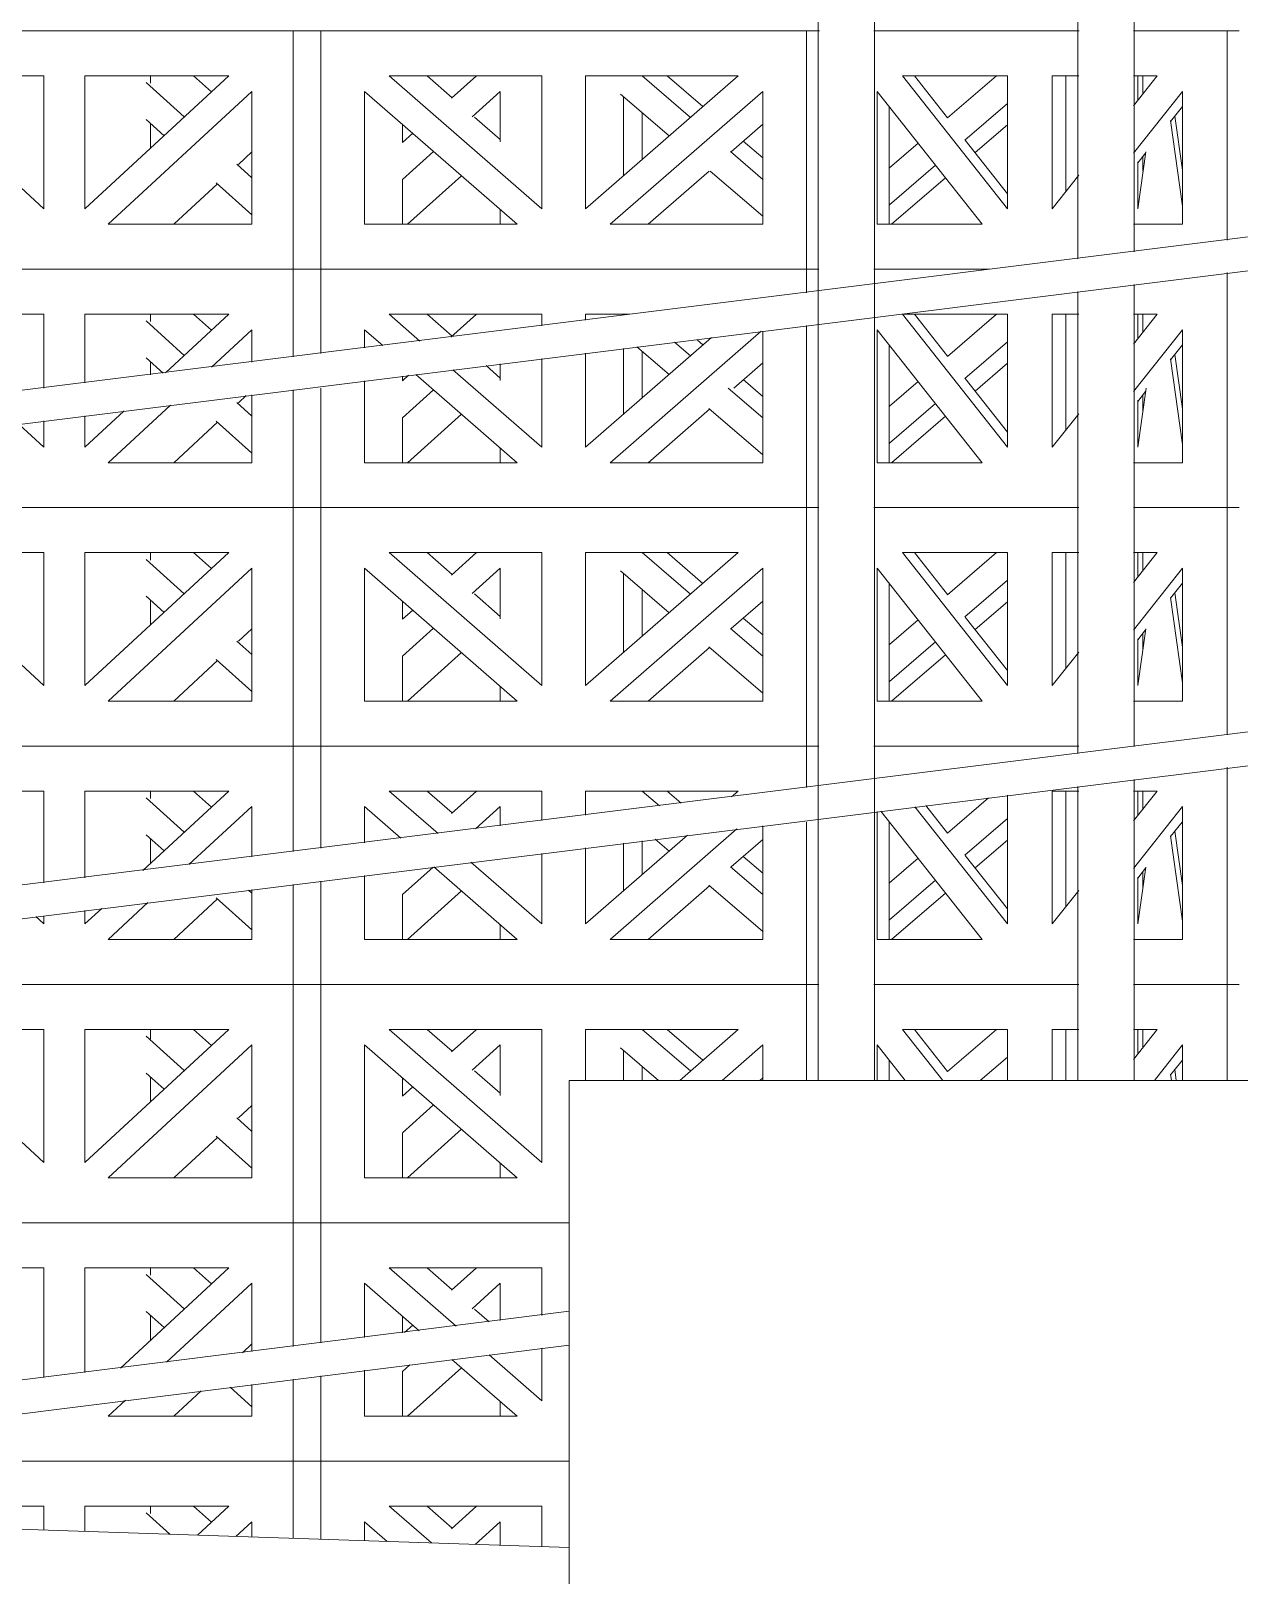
# Model space of a CAD drawing. Header units: millimetres. Extents: x -35517 to 139323, y -3702 to 5999.
# Drawn here: x 106072 to 106609, y 55 to 742 of the extents above; entities that cross this region are included whole.
import ezdxf

# ---------------------------------------------------------------- set-up
doc = ezdxf.new("R2010")
doc.units = ezdxf.units.MM
for name, color, linetype, lineweight in [('A-FLOR-HRAL', 11, 'Continuous', 5), ('A-GLAZ-CURT', 52, 'Continuous', 5), ('A-WALL', 113, 'Continuous', 9), ('C-TOPO', 7, 'Continuous', 5)]:
    doc.layers.add(name, color=color, linetype=linetype, lineweight=lineweight)

# ---------------------------------------------------------------- blocks, each defined once
blk = doc.blocks.new('The BREEZEBLOCK Family1 - The BREEZEBLOCK Family1-V385-GENERAL EAST ELEVATION')
at = {"layer": 'A-GLAZ-CURT'}
for p, q in [((-2591.41, 106), (-2591.41, 78.44)), ((-2387.91, 106), (-2591.41, 106)), ((-2387.91, 71.72), (-2387.91, 106)), ((-2375.57, 106), (-2387.91, 106)), ((-2562.77, 86), (-2498.83, 86)), ((-2553.23, 77.18), (-2562.77, 86)), ((-2533.59, 86), (-2529.44, 82.16)), ((-2498.83, 86), (-2498.83, 75.38)), ((-2480.49, 74.78), (-2480.49, 86)), ((-2480.49, 86), (-2416.56, 86)), ((-2451.32, 86), (-2451.32, 82.71)), ((-2416.56, 86), (-2430.48, 73.12)), ((-2573.08, 77.84), (-2573.08, 79.12)), ((-2573.08, 79.12), (-2571.64, 77.79)), ((-2413.35, 72.56), (-2406.24, 79.12)), ((-2406.24, 79.12), (-2406.24, 72.32))]:
    blk.add_line(p, q, dxfattribs=at)
blk = doc.blocks.new('The BREEZEBLOCK Family1 - The BREEZEBLOCK Family1-V386-GENERAL EAST ELEVATION')
at = {"layer": 'A-GLAZ-CURT'}
for p, q in [((-2375.57, 106), (-2375.57, 71.31)), ((-2265.07, 106), (-2375.57, 106)), ((-2345.16, 86), (-2277.29, 86)), ((-2326.43, 69.68), (-2345.16, 86)), ((-2328.33, 86), (-2317.18, 76.28)), ((-2277.29, 86), (-2277.29, 68.06)), ((-2356.11, 70.67), (-2356.11, 79.12)), ((-2356.11, 79.12), (-2346.02, 70.33))]:
    blk.add_line(p, q, dxfattribs=at)
blk = doc.blocks.new('The BREEZEBLOCK Family1 - The BREEZEBLOCK Family1-V393-GENERAL EAST ELEVATION')
at = {"layer": 'A-GLAZ-CURT'}
for p, q in [((-2591.41, 212), (-2591.41, 131.61)), ((-2387.91, 212), (-2591.41, 212)), ((-2387.91, 157.04), (-2387.91, 212)), ((-2375.57, 212), (-2387.91, 212)), ((-2562.77, 192), (-2498.83, 192)), ((-2509.73, 142.95), (-2562.77, 192)), ((-2533.59, 192), (-2529.44, 188.16)), ((-2498.83, 192), (-2498.83, 143.18)), ((-2480.49, 145.47), (-2480.49, 192)), ((-2480.49, 192), (-2416.56, 192)), ((-2416.56, 192), (-2464.74, 147.44)), ((-2451.32, 192), (-2451.32, 188.71)), ((-2573.08, 133.9), (-2573.08, 185.12)), ((-2573.08, 185.12), (-2524.28, 140)), ((-2519.82, 179.27), (-2515.82, 175.57)), ((-2444.22, 150.01), (-2406.24, 185.12)), ((-2406.24, 185.12), (-2406.24, 154.75)), ((-2451.32, 170.8), (-2451.32, 159.85)), ((-2406.24, 158.15), (-2410.49, 154.22)), ((-2543.91, 157.16), (-2543.91, 137.55)), ((-2428.75, 137.34), (-2441.01, 126)), ((-2406.24, 140.15), (-2406.24, 126)), ((-2387.91, 106), (-2387.91, 142.44)), ((-2470.18, 126), (-2462.48, 133.12)), ((-2509.14, 126), (-2517.39, 126)), ((-2509.73, 126.54), (-2509.14, 126)), ((-2406.24, 126), (-2470.18, 126)), ((-2591.41, 117.01), (-2591.41, 106)), ((-2591.41, 106), (-2387.91, 106)), ((-2375.57, 106), (-2387.91, 106))]:
    blk.add_line(p, q, dxfattribs=at)
blk = doc.blocks.new('The BREEZEBLOCK Family1 - The BREEZEBLOCK Family1-V394-GENERAL EAST ELEVATION')
at = {"layer": 'A-GLAZ-CURT'}
for p, q in [((-2375.57, 212), (-2375.57, 158.59)), ((-2265.07, 212), (-2375.57, 212)), ((-2345.16, 192), (-2277.29, 192)), ((-2315.44, 166.1), (-2345.16, 192)), ((-2328.33, 192), (-2317.18, 182.28)), ((-2277.29, 192), (-2277.29, 170.87)), ((-2356.11, 161.02), (-2356.11, 185.12)), ((-2356.11, 185.12), (-2331.91, 164.04)), ((-2307.27, 173.65), (-2300.71, 167.94)), ((-2339.28, 170.46), (-2339.28, 163.12)), ((-2317.25, 151.27), (-2288.24, 126)), ((-2277.29, 132.88), (-2300.78, 153.33)), ((-2277.29, 156.27), (-2277.29, 132.88)), ((-2356.11, 126), (-2356.11, 146.42)), ((-2339.28, 145.93), (-2339.28, 126)), ((-2375.57, 143.99), (-2375.57, 106)), ((-2288.24, 126), (-2356.11, 126)), ((-2375.57, 106), (-2265.07, 106))]:
    blk.add_line(p, q, dxfattribs=at)
blk = doc.blocks.new('The BREEZEBLOCK Family1 - The BREEZEBLOCK Family1-V401-GENERAL EAST ELEVATION')
at = {"layer": 'A-GLAZ-CURT'}
for p, q in [((-2591.41, 318), (-2591.41, 212)), ((-2387.91, 318), (-2591.41, 318)), ((-2387.91, 212), (-2387.91, 318)), ((-2375.57, 318), (-2387.91, 318)), ((-2562.77, 298), (-2498.83, 298)), ((-2498.83, 238.88), (-2562.77, 298)), ((-2533.59, 298), (-2529.44, 294.16)), ((-2498.83, 298), (-2498.83, 238.88)), ((-2480.49, 238.88), (-2480.49, 298)), ((-2480.49, 298), (-2416.56, 298)), ((-2416.56, 298), (-2480.49, 238.88)), ((-2451.32, 298), (-2451.32, 293.72)), ((-2573.08, 232), (-2573.08, 291.12)), ((-2573.08, 291.12), (-2509.14, 232)), ((-2470.18, 232), (-2406.24, 291.12)), ((-2406.24, 291.12), (-2406.24, 232)), ((-2519.82, 285.27), (-2515.82, 281.57)), ((-2451.32, 276.8), (-2451.32, 265.85)), ((-2543.91, 263.16), (-2543.91, 232)), ((-2406.24, 264.15), (-2412.21, 258.63)), ((-2421.54, 250), (-2441.01, 232)), ((-2509.14, 232), (-2573.08, 232)), ((-2406.24, 232), (-2470.18, 232)), ((-2591.41, 212), (-2387.91, 212)), ((-2375.57, 212), (-2387.91, 212))]:
    blk.add_line(p, q, dxfattribs=at)
blk = doc.blocks.new('The BREEZEBLOCK Family1 - The BREEZEBLOCK Family1-V402-GENERAL EAST ELEVATION')
at = {"layer": 'A-GLAZ-CURT'}
for p, q in [((-2375.57, 318), (-2375.57, 212)), ((-2159.56, 318), (-2375.57, 318)), ((-2159.56, 275.34), (-2159.56, 318)), ((-2154.03, 318), (-2159.56, 318)), ((-2345.16, 298), (-2277.29, 298)), ((-2277.29, 238.88), (-2345.16, 298)), ((-2328.33, 298), (-2317.18, 288.28)), ((-2277.29, 298), (-2277.29, 238.88)), ((-2257.83, 275.34), (-2257.83, 298)), ((-2257.83, 298), (-2189.96, 298)), ((-2189.96, 298), (-2215.97, 275.34)), ((-2356.11, 232), (-2356.11, 291.12)), ((-2356.11, 291.12), (-2288.24, 232)), ((-2241, 288.71), (-2241, 275.34)), ((-2197.13, 275.34), (-2179.02, 291.12)), ((-2179.02, 291.12), (-2179.02, 275.34)), ((-2339.28, 276.46), (-2339.28, 268.4)), ((-2307.27, 279.65), (-2295.78, 269.64)), ((-2179.02, 276.46), (-2180.3, 275.34)), ((-2339.28, 251.93), (-2339.28, 232)), ((-2288.24, 232), (-2356.11, 232)), ((-2375.57, 212), (-2265.07, 212))]:
    blk.add_line(p, q, dxfattribs=at)
blk = doc.blocks.new('The BREEZEBLOCK Family1 - The BREEZEBLOCK Family1-1267694-GENERAL EAST ELEVATION')
at = {"layer": 'A-GLAZ-CURT'}
for p, q in [((-2038.51, 318), (-2129.66, 318)), ((-1972.46, 318), (-2014.14, 318)), ((-1972.46, 275.34), (-1972.46, 318)), ((-1967.16, 318), (-1972.46, 318)), ((-2116.86, 298), (-2070.22, 298)), ((-2098.99, 275.34), (-2116.86, 298)), ((-2111.55, 298), (-2096.82, 279.33)), ((-2070.22, 298), (-2070.22, 275.34)), ((-2050.27, 275.34), (-2050.27, 298)), ((-2050.27, 298), (-2038.51, 298)), ((-2014.14, 298), (-2003.63, 298)), ((-2003.63, 298), (-2014.14, 284.68)), ((-2128.08, 275.34), (-2128.08, 291.12)), ((-2128.08, 291.12), (-2115.63, 275.34)), ((-2004.86, 275.34), (-1992.41, 291.12)), ((-1992.41, 291.12), (-1992.41, 275.34)), ((-2122.77, 284.39), (-2122.77, 275.34)), ((-1992.41, 284.39), (-1997.64, 277.77))]:
    blk.add_line(p, q, dxfattribs=at)
blk = doc.blocks.new('The BREEZEBLOCK Family1 - The BREEZEBLOCK Family1-V406-GENERAL EAST ELEVATION')
at = {"layer": 'A-GLAZ-CURT'}
for p, q in [((-2591.41, 424), (-2591.41, 351.61)), ((-2387.91, 424), (-2591.41, 424)), ((-2387.91, 377.04), (-2387.91, 424)), ((-2375.57, 424), (-2387.91, 424)), ((-2562.77, 404), (-2498.83, 404)), ((-2516.27, 361), (-2562.77, 404)), ((-2533.59, 404), (-2529.44, 400.16)), ((-2498.83, 404), (-2498.83, 363.18)), ((-2480.49, 365.47), (-2480.49, 404)), ((-2480.49, 404), (-2416.56, 404)), ((-2416.56, 404), (-2454.74, 368.69)), ((-2451.32, 404), (-2451.32, 400.71)), ((-2573.08, 353.9), (-2573.08, 397.12)), ((-2573.08, 397.12), (-2531.9, 359.05)), ((-2434.22, 371.26), (-2406.24, 397.12)), ((-2406.24, 397.12), (-2406.24, 374.75)), ((-2518.68, 390.21), (-2515.82, 387.57)), ((-2451.32, 382.8), (-2451.32, 371.85)), ((-2543.91, 369.16), (-2543.91, 357.55)), ((-2406.24, 360.15), (-2406.24, 338)), ((-2387.91, 318), (-2387.91, 362.44)), ((-2473, 351.81), (-2480.49, 344.88)), ((-2480.49, 344.88), (-2480.49, 350.87)), ((-2470.18, 338), (-2452.48, 354.37)), ((-2421.54, 356), (-2441.01, 338)), ((-2517.99, 346.18), (-2509.14, 338)), ((-2498.83, 344.88), (-2502.36, 348.14)), ((-2498.83, 348.58), (-2498.83, 344.88)), ((-2591.41, 337.01), (-2591.41, 318)), ((-2573.08, 338), (-2573.08, 339.3)), ((-2509.14, 338), (-2573.08, 338)), ((-2543.91, 342.94), (-2543.91, 338)), ((-2406.24, 338), (-2470.18, 338)), ((-2591.41, 318), (-2387.91, 318)), ((-2375.57, 318), (-2387.91, 318))]:
    blk.add_line(p, q, dxfattribs=at)
blk = doc.blocks.new('The BREEZEBLOCK Family1 - The BREEZEBLOCK Family1-V407-GENERAL EAST ELEVATION')
at = {"layer": 'A-GLAZ-CURT'}
for p, q in [((-2375.57, 424), (-2375.57, 378.59)), ((-2159.56, 424), (-2375.57, 424)), ((-2159.56, 405.59), (-2159.56, 424)), ((-2154.03, 424), (-2159.56, 424)), ((-2345.16, 404), (-2277.29, 404)), ((-2323.47, 385.1), (-2345.16, 404)), ((-2328.33, 404), (-2317.18, 394.28)), ((-2277.29, 404), (-2277.29, 390.87)), ((-2257.83, 393.3), (-2257.83, 404)), ((-2257.83, 404), (-2189.96, 404)), ((-2189.96, 404), (-2192.93, 401.42)), ((-2356.11, 381.02), (-2356.11, 397.12)), ((-2356.11, 397.12), (-2339.94, 383.04)), ((-2246.89, 338), (-2190.5, 387.12)), ((-2179.02, 388.55), (-2179.02, 338)), ((-2159.56, 318), (-2159.56, 390.21)), ((-2212.5, 384.37), (-2257.83, 344.88)), ((-2257.83, 344.88), (-2257.83, 378.7)), ((-2241, 380.81), (-2241, 359.54)), ((-2179.02, 382.46), (-2193.04, 370.24)), ((-2277.29, 344.88), (-2308.81, 372.33)), ((-2277.29, 376.27), (-2277.29, 344.88)), ((-2375.57, 363.99), (-2375.57, 318)), ((-2356.11, 338), (-2356.11, 366.42)), ((-2325.29, 370.27), (-2288.24, 338)), ((-2339.28, 357.93), (-2339.28, 338)), ((-2202.68, 361.85), (-2230.05, 338)), ((-2288.24, 338), (-2356.11, 338)), ((-2179.02, 338), (-2246.89, 338)), ((-2375.57, 318), (-2159.56, 318)), ((-2154.03, 318), (-2159.56, 318))]:
    blk.add_line(p, q, dxfattribs=at)
blk = doc.blocks.new('The BREEZEBLOCK Family1 - The BREEZEBLOCK Family1-V408-GENERAL EAST ELEVATION')
at = {"layer": 'A-GLAZ-CURT'}
for p, q in [((-2038.51, 424), (-2129.66, 424)), ((-1972.46, 318), (-1972.46, 414.6)), ((-2070.22, 402.15), (-2070.22, 344.88)), ((-2050.27, 344.88), (-2050.27, 404)), ((-2050.27, 404), (-2038.51, 404)), ((-2014.14, 404), (-2003.63, 404)), ((-2003.63, 404), (-2014.14, 390.68)), ((-2128.08, 338), (-2128.08, 394.92)), ((-2126.5, 395.12), (-2081.44, 338)), ((-2070.22, 344.88), (-2111.35, 397.01)), ((-2106.52, 397.62), (-2096.82, 385.33)), ((-2014.14, 369.58), (-1992.41, 397.12)), ((-1992.41, 397.12), (-1992.41, 338)), ((-2122.77, 390.21), (-2122.77, 338)), ((-1992.56, 390.21), (-1997.64, 383.77)), ((-2088.97, 375.37), (-2070.22, 351.61)), ((-2008.79, 369.63), (-2012.23, 365.27)), ((-2038.51, 359.78), (-2050.27, 344.88)), ((-2081.44, 338), (-2128.08, 338)), ((-1992.41, 338), (-2014.14, 338)), ((-2129.66, 318), (-2038.51, 318)), ((-2014.14, 318), (-1972.46, 318)), ((-1967.16, 318), (-1972.46, 318))]:
    blk.add_line(p, q, dxfattribs=at)
blk = doc.blocks.new('The BREEZEBLOCK Family1 - The BREEZEBLOCK Family1-V415-GENERAL EAST ELEVATION')
at = {"layer": 'A-GLAZ-CURT'}
for p, q in [((-2591.41, 530), (-2591.41, 424)), ((-2387.91, 530), (-2591.41, 530)), ((-2387.91, 424), (-2387.91, 530)), ((-2375.57, 530), (-2387.91, 530)), ((-2562.77, 510), (-2498.83, 510)), ((-2498.83, 450.88), (-2562.77, 510)), ((-2533.59, 510), (-2529.44, 506.16)), ((-2498.83, 510), (-2498.83, 450.88)), ((-2480.49, 450.88), (-2480.49, 510)), ((-2480.49, 510), (-2416.56, 510)), ((-2416.56, 510), (-2480.49, 450.88)), ((-2451.32, 510), (-2451.32, 506.71)), ((-2573.08, 444), (-2573.08, 503.12)), ((-2573.08, 503.12), (-2509.14, 444)), ((-2470.18, 444), (-2406.24, 503.12)), ((-2406.24, 503.12), (-2406.24, 444)), ((-2519.82, 497.27), (-2515.82, 493.57)), ((-2451.32, 488.8), (-2451.32, 477.85)), ((-2543.91, 475.16), (-2543.91, 444)), ((-2406.24, 476.15), (-2412.21, 470.63)), ((-2421.54, 462), (-2441.01, 444)), ((-2509.14, 444), (-2573.08, 444)), ((-2406.24, 444), (-2470.18, 444)), ((-2591.41, 424), (-2387.91, 424)), ((-2375.57, 424), (-2387.91, 424))]:
    blk.add_line(p, q, dxfattribs=at)
blk = doc.blocks.new('The BREEZEBLOCK Family1 - The BREEZEBLOCK Family1-V416-GENERAL EAST ELEVATION')
at = {"layer": 'A-GLAZ-CURT'}
for p, q in [((-2375.57, 530), (-2375.57, 424)), ((-2159.56, 530), (-2375.57, 530)), ((-2159.56, 424), (-2159.56, 530)), ((-2154.03, 530), (-2159.56, 530)), ((-2345.16, 510), (-2277.29, 510)), ((-2277.29, 450.88), (-2345.16, 510)), ((-2328.33, 510), (-2317.18, 500.28)), ((-2277.29, 510), (-2277.29, 450.88)), ((-2257.83, 450.88), (-2257.83, 510)), ((-2257.83, 510), (-2189.96, 510)), ((-2189.96, 510), (-2257.83, 450.88)), ((-2356.11, 444), (-2356.11, 503.12)), ((-2356.11, 503.12), (-2288.24, 444)), ((-2246.89, 444), (-2179.02, 503.12)), ((-2179.02, 503.12), (-2179.02, 444)), ((-2241, 500.71), (-2241, 465.54)), ((-2339.28, 488.46), (-2339.28, 480.4)), ((-2307.27, 491.65), (-2295.78, 481.64)), ((-2179.02, 488.46), (-2193.04, 476.24)), ((-2202.68, 467.85), (-2230.05, 444)), ((-2339.28, 463.93), (-2339.28, 444)), ((-2288.24, 444), (-2356.11, 444)), ((-2179.02, 444), (-2246.89, 444)), ((-2375.57, 424), (-2159.56, 424)), ((-2154.03, 424), (-2159.56, 424))]:
    blk.add_line(p, q, dxfattribs=at)
blk = doc.blocks.new('The BREEZEBLOCK Family1 - The BREEZEBLOCK Family1-V417-GENERAL EAST ELEVATION')
at = {"layer": 'A-GLAZ-CURT'}
for p, q in [((-2038.51, 530), (-2129.66, 530)), ((-1972.46, 530), (-2014.14, 530)), ((-1972.46, 428.98), (-1972.46, 530)), ((-1967.16, 530), (-1972.46, 530)), ((-2116.86, 510), (-2070.22, 510)), ((-2070.22, 450.88), (-2116.86, 510)), ((-2111.55, 510), (-2096.82, 491.33)), ((-2070.22, 510), (-2070.22, 450.88)), ((-2050.27, 450.88), (-2050.27, 510)), ((-2050.27, 510), (-2038.51, 510)), ((-2014.14, 510), (-2003.63, 510)), ((-2003.63, 510), (-2014.14, 496.68)), ((-2128.08, 444), (-2128.08, 503.12)), ((-2128.08, 503.12), (-2081.44, 444)), ((-2014.14, 475.58), (-1992.41, 503.12)), ((-1992.41, 503.12), (-1992.41, 444)), ((-2122.77, 496.39), (-2122.77, 444)), ((-1992.41, 496.39), (-1997.64, 489.77)), ((-2088.97, 481.37), (-2070.22, 457.61)), ((-2008.79, 475.63), (-2012.23, 471.27)), ((-2038.51, 465.78), (-2050.27, 450.88)), ((-2081.44, 444), (-2128.08, 444)), ((-1992.41, 444), (-2014.14, 444)), ((-2129.66, 424), (-2038.51, 424))]:
    blk.add_line(p, q, dxfattribs=at)
blk = doc.blocks.new('The BREEZEBLOCK Family1 - The BREEZEBLOCK Family1-V423-GENERAL EAST ELEVATION')
at = {"layer": 'A-GLAZ-CURT'}
for p, q in [((-2591.41, 636), (-2591.41, 571.61)), ((-2387.91, 636), (-2591.41, 636)), ((-2387.91, 597.04), (-2387.91, 636)), ((-2375.57, 636), (-2387.91, 636)), ((-2562.77, 616), (-2498.83, 616)), ((-2523.89, 580.05), (-2562.77, 616)), ((-2533.59, 616), (-2529.44, 612.16)), ((-2498.83, 616), (-2498.83, 583.2)), ((-2480.49, 585.47), (-2480.49, 616)), ((-2480.49, 616), (-2416.56, 616)), ((-2451.32, 616), (-2451.32, 612.71)), ((-2416.56, 616), (-2444.74, 589.94)), ((-2573.08, 573.9), (-2573.08, 609.12)), ((-2573.08, 609.12), (-2539.52, 578.09)), ((-2424.21, 592.51), (-2406.24, 609.12)), ((-2406.24, 609.12), (-2406.24, 594.75)), ((-2519.82, 603.27), (-2515.82, 599.57)), ((-2451.32, 594.8), (-2451.32, 589.12)), ((-2543.91, 581.16), (-2543.91, 577.55)), ((-2408.74, 579.84), (-2412.21, 576.63)), ((-2406.24, 580.15), (-2406.24, 550)), ((-2387.91, 530), (-2387.91, 582.44)), ((-2463, 573.06), (-2480.49, 556.88)), ((-2480.49, 556.88), (-2480.49, 570.87)), ((-2470.18, 550), (-2442.47, 575.62)), ((-2525.61, 565.23), (-2509.14, 550)), ((-2498.83, 556.88), (-2509.73, 566.95)), ((-2498.83, 568.58), (-2498.83, 556.88)), ((-2421.54, 568), (-2441.01, 550)), ((-2591.41, 557.01), (-2591.41, 530)), ((-2573.08, 550), (-2573.08, 559.3)), ((-2543.91, 562.94), (-2543.91, 550)), ((-2509.14, 550), (-2573.08, 550)), ((-2406.24, 550), (-2470.18, 550)), ((-2591.41, 530), (-2387.91, 530)), ((-2375.57, 530), (-2387.91, 530))]:
    blk.add_line(p, q, dxfattribs=at)
blk = doc.blocks.new('The BREEZEBLOCK Family1 - The BREEZEBLOCK Family1-V424-GENERAL EAST ELEVATION')
at = {"layer": 'A-GLAZ-CURT'}
for p, q in [((-2375.57, 636), (-2375.57, 598.59)), ((-2159.56, 636), (-2375.57, 636)), ((-2159.56, 625.59), (-2159.56, 636)), ((-2154.03, 636), (-2159.56, 636)), ((-2345.16, 616), (-2277.29, 616)), ((-2331.5, 604.1), (-2345.16, 616)), ((-2328.33, 616), (-2317.18, 606.28)), ((-2277.29, 616), (-2277.29, 610.87)), ((-2257.83, 613.3), (-2257.83, 616)), ((-2257.83, 616), (-2238.33, 616)), ((-2356.11, 601.02), (-2356.11, 609.12)), ((-2356.11, 609.12), (-2347.97, 602.04)), ((-2201.78, 605.71), (-2257.83, 556.88)), ((-2246.89, 550), (-2179.78, 608.46)), ((-2179.02, 608.55), (-2179.02, 550)), ((-2159.56, 530), (-2159.56, 610.99)), ((-2257.83, 556.88), (-2257.83, 598.7)), ((-2241, 600.81), (-2241, 571.54)), ((-2277.29, 556.88), (-2316.84, 591.33)), ((-2302.12, 593.17), (-2295.78, 587.64)), ((-2277.29, 596.27), (-2277.29, 556.88)), ((-2179.02, 594.46), (-2191.94, 583.2)), ((-2356.11, 550), (-2356.11, 586.42)), ((-2339.28, 588.52), (-2339.28, 586.4)), ((-2333.32, 589.27), (-2288.24, 550)), ((-2375.57, 583.2), (-2375.57, 530)), ((-2339.28, 569.93), (-2339.28, 550)), ((-2202.68, 573.85), (-2230.05, 550)), ((-2288.24, 550), (-2356.11, 550)), ((-2179.02, 550), (-2246.89, 550)), ((-2375.57, 530), (-2159.56, 530)), ((-2154.03, 530), (-2159.56, 530))]:
    blk.add_line(p, q, dxfattribs=at)
blk = doc.blocks.new('The BREEZEBLOCK Family1 - The BREEZEBLOCK Family1-V425-GENERAL EAST ELEVATION')
at = {"layer": 'A-GLAZ-CURT'}
for p, q in [((-2078.33, 636), (-2129.66, 636)), ((-1972.46, 530), (-1972.46, 634.6)), ((-2116.86, 616), (-2070.22, 616)), ((-2070.22, 556.88), (-2116.86, 616)), ((-2111.55, 616), (-2096.82, 597.33)), ((-2070.22, 616), (-2070.22, 556.88)), ((-2050.27, 556.88), (-2050.27, 616)), ((-2050.27, 616), (-2038.51, 616)), ((-2014.14, 616), (-2003.63, 616)), ((-2003.63, 616), (-2014.14, 602.68)), ((-2128.08, 550), (-2128.08, 609.12)), ((-2128.08, 609.12), (-2081.44, 550)), ((-2014.14, 581.58), (-1992.41, 609.12)), ((-1992.41, 609.12), (-1992.41, 550)), ((-2122.77, 602.39), (-2122.77, 550)), ((-1992.41, 602.39), (-1997.64, 595.77)), ((-2088.97, 587.37), (-2070.22, 563.61)), ((-2008.79, 581.63), (-2012.23, 577.27)), ((-2038.51, 571.78), (-2050.27, 556.88)), ((-2081.44, 550), (-2128.08, 550)), ((-1992.41, 550), (-2014.14, 550)), ((-2129.66, 530), (-2038.51, 530)), ((-2014.14, 530), (-1972.46, 530)), ((-1967.16, 530), (-1972.46, 530))]:
    blk.add_line(p, q, dxfattribs=at)
blk = doc.blocks.new('The BREEZEBLOCK Family1 - The BREEZEBLOCK Family1-V432-GENERAL EAST ELEVATION')
at = {"layer": 'A-GLAZ-CURT'}
for p, q in [((-2375.57, 742), (-2375.57, 636)), ((-2159.56, 742), (-2375.57, 742)), ((-2159.56, 636), (-2159.56, 742)), ((-2153.86, 742), (-2159.56, 742)), ((-2345.16, 722), (-2277.29, 722)), ((-2277.29, 662.88), (-2345.16, 722)), ((-2328.33, 722), (-2317.18, 712.28)), ((-2277.29, 722), (-2277.29, 662.88)), ((-2257.83, 662.88), (-2257.83, 722)), ((-2257.83, 722), (-2189.96, 722)), ((-2189.96, 722), (-2257.83, 662.88)), ((-2356.11, 656), (-2356.11, 715.12)), ((-2356.11, 715.12), (-2288.24, 656)), ((-2246.89, 656), (-2179.02, 715.12)), ((-2179.02, 715.12), (-2179.02, 656)), ((-2241, 712.71), (-2241, 677.54)), ((-2339.28, 700.46), (-2339.28, 692.4)), ((-2307.27, 703.65), (-2295.78, 693.64)), ((-2179.02, 700.46), (-2193.04, 688.24)), ((-2339.28, 675.93), (-2339.28, 656)), ((-2202.86, 679.69), (-2230.05, 656)), ((-2288.24, 656), (-2356.11, 656)), ((-2179.02, 656), (-2246.89, 656)), ((-2375.57, 636), (-2159.56, 636)), ((-2154.03, 636), (-2159.56, 636))]:
    blk.add_line(p, q, dxfattribs=at)
blk = doc.blocks.new('The BREEZEBLOCK Family1 - The BREEZEBLOCK Family1-V433-GENERAL EAST ELEVATION')
at = {"layer": 'A-GLAZ-CURT'}
for p, q in [((-2038.31, 742), (-2129.66, 742)), ((-1972.46, 742), (-2014.14, 742)), ((-1972.46, 648.98), (-1972.46, 742)), ((-1967.16, 742), (-1972.46, 742)), ((-2116.86, 722), (-2070.22, 722)), ((-2070.22, 662.88), (-2116.86, 722)), ((-2111.55, 722), (-2096.82, 703.33)), ((-2070.22, 722), (-2070.22, 662.88)), ((-2050.27, 662.88), (-2050.27, 722)), ((-2050.27, 722), (-2038.51, 722)), ((-2014.14, 722), (-2003.63, 722)), ((-2003.63, 722), (-2014.14, 708.68)), ((-2128.08, 656), (-2128.08, 715.12)), ((-2128.08, 715.12), (-2081.44, 656)), ((-2014.14, 687.58), (-1992.41, 715.12)), ((-1992.41, 715.12), (-1992.41, 656)), ((-2122.77, 708.39), (-2122.77, 656)), ((-1992.41, 708.39), (-1997.64, 701.77)), ((-2088.97, 693.37), (-2070.22, 669.61)), ((-2008.79, 687.63), (-2012.23, 683.27)), ((-2038.51, 677.78), (-2050.27, 662.88)), ((-2081.44, 656), (-2128.08, 656)), ((-1992.41, 656), (-2014.14, 656)), ((-2129.66, 636), (-2078.33, 636))]:
    blk.add_line(p, q, dxfattribs=at)
blk = doc.blocks.new('The BREEZEBLOCK Family1 - The BREEZEBLOCK Family1-V525-GENERAL EAST ELEVATION')
at = {"layer": 'A-GLAZ-CURT'}
for p, q in [((-2442.79, 73.53), (-2453.32, 83.01)), ((-2432.17, 86), (-2424.26, 78.88)), ((-2306.38, 86), (-2317.48, 76.01)), ((-2306.98, 69.04), (-2295.78, 79.12)), ((-2295.78, 79.12), (-2295.78, 68.67))]:
    blk.add_line(p, q, dxfattribs=at)
blk = doc.blocks.new('The BREEZEBLOCK Family1 - The BREEZEBLOCK Family1-V528-GENERAL EAST ELEVATION')
at = {"layer": 'A-GLAZ-CURT'}
for p, q in [((-2436.33, 173.72), (-2453.32, 189.01)), ((-2432.17, 192), (-2424.26, 184.88)), ((-2306.38, 192), (-2317.48, 182.01)), ((-2308.33, 173.83), (-2295.78, 185.12)), ((-2295.78, 185.12), (-2295.78, 168.56)), ((-2453.32, 172.59), (-2445.32, 165.4)), ((-2334.73, 166.49), (-2338.34, 163.24)), ((-2339.32, 145.95), (-2336, 148.93)), ((-2313.02, 147.59), (-2337.02, 126)), ((-2415.92, 138.94), (-2406.24, 130.24)), ((-2295.78, 132.57), (-2295.78, 126))]:
    blk.add_line(p, q, dxfattribs=at)
blk = doc.blocks.new('The BREEZEBLOCK Family1 - The BREEZEBLOCK Family1-V530-GENERAL EAST ELEVATION')
at = {"layer": 'A-GLAZ-CURT'}
for p, q in [((-2432.17, 298), (-2424.26, 290.88)), ((-2306.38, 298), (-2317.48, 288.01)), ((-2436.33, 279.72), (-2453.32, 295.01)), ((-2308.33, 279.83), (-2295.78, 291.12)), ((-2295.78, 291.12), (-2295.78, 268.6)), ((-2453.32, 278.59), (-2445.32, 271.4)), ((-2334.73, 272.49), (-2339.32, 268.36)), ((-2339.32, 251.95), (-2325.46, 264.42)), ((-2406.24, 252.65), (-2412.96, 258.69)), ((-2422.09, 250.49), (-2406.24, 236.24)), ((-2313.02, 253.59), (-2337.02, 232)), ((-2295.78, 238.57), (-2295.78, 232))]:
    blk.add_line(p, q, dxfattribs=at)
blk = doc.blocks.new('The BREEZEBLOCK Family1 - The BREEZEBLOCK Family1-V531-GENERAL EAST ELEVATION')
at = {"layer": 'A-GLAZ-CURT'}
for p, q in [((-2211.16, 279.54), (-2232.69, 298)), ((-2221.58, 298), (-2205.65, 284.34)), ((-2075.05, 298), (-2096.89, 279.27)), ((-2044.16, 275.34), (-2044.16, 298)), ((-2242.35, 289.88), (-2225.41, 275.34)), ((-2232.69, 281.59), (-2232.69, 275.34)), ((-2082.33, 275.34), (-2070.22, 285.73))]:
    blk.add_line(p, q, dxfattribs=at)
blk = doc.blocks.new('The BREEZEBLOCK Family1 - The BREEZEBLOCK Family1-1267699-GENERAL EAST ELEVATION')
at = {"layer": 'A-GLAZ-CURT'}
for p, q in [((-2012.23, 287.1), (-2012.23, 298)), ((-2010.02, 298), (-2010.02, 289.9)), ((-1997.3, 275.34), (-1997.69, 278.11)), ((-1995.76, 280.14), (-1995.1, 275.34))]:
    blk.add_line(p, q, dxfattribs=at)
blk = doc.blocks.new('The BREEZEBLOCK Family1 - The BREEZEBLOCK Family1-V533-GENERAL EAST ELEVATION')
at = {"layer": 'A-GLAZ-CURT'}
for p, q in [((-2436.33, 385.72), (-2453.32, 401.01)), ((-2432.17, 404), (-2424.26, 396.88)), ((-2306.38, 404), (-2317.48, 394.01)), ((-2306.83, 387.18), (-2295.78, 397.12)), ((-2295.78, 397.12), (-2295.78, 388.56)), ((-2453.32, 384.59), (-2445.32, 377.4)), ((-2339.32, 357.95), (-2325.68, 370.22)), ((-2406.24, 358.65), (-2407.71, 359.97)), ((-2313.02, 359.59), (-2337.02, 338)), ((-2422.09, 356.49), (-2406.24, 342.24)), ((-2295.78, 344.57), (-2295.78, 338))]:
    blk.add_line(p, q, dxfattribs=at)
blk = doc.blocks.new('The BREEZEBLOCK Family1 - The BREEZEBLOCK Family1-V534-GENERAL EAST ELEVATION')
at = {"layer": 'A-GLAZ-CURT'}
for p, q in [((-2225, 397.41), (-2232.69, 404)), ((-2221.58, 404), (-2215.3, 398.62)), ((-2078.63, 400.93), (-2096.89, 385.27)), ((-2044.16, 352.62), (-2044.16, 404)), ((-2089.19, 375.46), (-2070.22, 391.73)), ((-2232.69, 381.84), (-2232.69, 366.78)), ((-2226.85, 382.58), (-2220.65, 377.27)), ((-2070.22, 382.2), (-2084.61, 369.85)), ((-2187.67, 374.92), (-2179.02, 367.5)), ((-2109.92, 374.09), (-2122.73, 363.11)), ((-2179.02, 357.97), (-2193.41, 370.31)), ((-2122.73, 346.69), (-2102.19, 364.31)), ((-2202.99, 362.12), (-2179.02, 341.56)), ((-2097.71, 358.62), (-2121.75, 338))]:
    blk.add_line(p, q, dxfattribs=at)
blk = doc.blocks.new('The BREEZEBLOCK Family1 - The BREEZEBLOCK Family1-V535-GENERAL EAST ELEVATION')
at = {"layer": 'A-GLAZ-CURT'}
for p, q in [((-2012.23, 393.1), (-2012.23, 404)), ((-2010.02, 404), (-2010.02, 395.9)), ((-1995.76, 386.14), (-1992.41, 362)), ((-1992.41, 346.13), (-1997.69, 384.11)), ((-2008.72, 370.17), (-2012.23, 344.88)), ((-2012.23, 344.88), (-2012.23, 365.73)), ((-2010.02, 368.07), (-2010.02, 360.74))]:
    blk.add_line(p, q, dxfattribs=at)
blk = doc.blocks.new('The BREEZEBLOCK Family1 - The BREEZEBLOCK Family1-V537-GENERAL EAST ELEVATION')
at = {"layer": 'A-GLAZ-CURT'}
for p, q in [((-2211.16, 491.54), (-2232.69, 510)), ((-2221.58, 510), (-2205.65, 496.34)), ((-2075.05, 510), (-2096.89, 491.27)), ((-2044.16, 458.62), (-2044.16, 510)), ((-2242.35, 501.88), (-2220.65, 483.27)), ((-2089.19, 481.46), (-2070.22, 497.73)), ((-2232.69, 493.59), (-2232.69, 472.78)), ((-2070.22, 488.2), (-2084.61, 475.85)), ((-2187.67, 480.92), (-2179.02, 473.5)), ((-2179.02, 463.97), (-2193.41, 476.31)), ((-2109.92, 480.09), (-2122.73, 469.11)), ((-2202.99, 468.12), (-2179.02, 447.56)), ((-2122.73, 452.69), (-2102.19, 470.31)), ((-2097.71, 464.62), (-2121.75, 444))]:
    blk.add_line(p, q, dxfattribs=at)
blk = doc.blocks.new('The BREEZEBLOCK Family1 - The BREEZEBLOCK Family1-V539-GENERAL EAST ELEVATION')
at = {"layer": 'A-GLAZ-CURT'}
for p, q in [((-2436.33, 597.72), (-2453.32, 613.01)), ((-2432.17, 616), (-2424.26, 608.88)), ((-2306.38, 616), (-2317.69, 605.82)), ((-2453.32, 596.59), (-2445.78, 589.81)), ((-2295.78, 593.96), (-2295.78, 586.6)), ((-2336.54, 588.86), (-2339.32, 586.36)), ((-2339.32, 569.95), (-2325.46, 582.42)), ((-2406.24, 570.65), (-2412.96, 576.69)), ((-2313.02, 571.59), (-2337.02, 550)), ((-2422.09, 568.49), (-2406.24, 554.24)), ((-2295.78, 556.57), (-2295.78, 550))]:
    blk.add_line(p, q, dxfattribs=at)
blk = doc.blocks.new('The BREEZEBLOCK Family1 - The BREEZEBLOCK Family1-V540-GENERAL EAST ELEVATION')
at = {"layer": 'A-GLAZ-CURT'}
for p, q in [((-2075.05, 616), (-2096.89, 597.27)), ((-2044.16, 564.62), (-2044.16, 616)), ((-2208.08, 604.42), (-2205.65, 602.34)), ((-2234.99, 601.56), (-2220.65, 589.27)), ((-2232.69, 599.59), (-2232.69, 578.78)), ((-2211.16, 597.54), (-2218.28, 603.65)), ((-2089.19, 587.46), (-2070.22, 603.73)), ((-2070.22, 594.2), (-2084.61, 581.85)), ((-2187.67, 586.92), (-2179.02, 579.5)), ((-2109.92, 586.09), (-2122.73, 575.11)), ((-2179.02, 569.97), (-2194.44, 583.2)), ((-2202.99, 574.12), (-2179.02, 553.56)), ((-2122.73, 558.69), (-2102.19, 576.31)), ((-2097.71, 570.62), (-2121.75, 550))]:
    blk.add_line(p, q, dxfattribs=at)
blk = doc.blocks.new('The BREEZEBLOCK Family1 - The BREEZEBLOCK Family1-V541-GENERAL EAST ELEVATION')
at = {"layer": 'A-GLAZ-CURT'}
for p, q in [((-2012.23, 605.1), (-2012.23, 616)), ((-2010.02, 616), (-2010.02, 607.9)), ((-1995.76, 598.14), (-1992.41, 574)), ((-1992.41, 558.13), (-1997.69, 596.11)), ((-2008.57, 583.2), (-2012.23, 556.88)), ((-2012.23, 556.88), (-2012.23, 577.73)), ((-2010.02, 580.07), (-2010.02, 572.74))]:
    blk.add_line(p, q, dxfattribs=at)
blk = doc.blocks.new('The BREEZEBLOCK Family1 - The BREEZEBLOCK Family1-V542-GENERAL EAST ELEVATION')
at = {"layer": 'A-GLAZ-CURT'}
for p, q in [((-2211.16, 703.54), (-2232.69, 722)), ((-2221.58, 722), (-2205.65, 708.34)), ((-2075.05, 722), (-2096.89, 703.27)), ((-2044.16, 670.62), (-2044.16, 722)), ((-2242.35, 713.88), (-2220.65, 695.27)), ((-2089.19, 693.46), (-2070.22, 709.73)), ((-2232.69, 705.59), (-2232.69, 684.78)), ((-2070.22, 700.2), (-2084.61, 687.85)), ((-2179.02, 675.97), (-2193.41, 688.31)), ((-2187.67, 692.92), (-2179.02, 685.5)), ((-2109.92, 692.09), (-2122.73, 681.11)), ((-2122.73, 664.69), (-2102.19, 682.31)), ((-2202.49, 679.69), (-2179.02, 659.56)), ((-2097.71, 676.62), (-2121.75, 656))]:
    blk.add_line(p, q, dxfattribs=at)
blk = doc.blocks.new('The BREEZEBLOCK Family1 - The BREEZEBLOCK Family1-V543-GENERAL EAST ELEVATION')
at = {"layer": 'A-GLAZ-CURT'}
for p, q in [((-2012.23, 711.1), (-2012.23, 722)), ((-2010.02, 722), (-2010.02, 713.9)), ((-1992.41, 664.13), (-1997.69, 702.11)), ((-1995.76, 704.14), (-1992.41, 680)), ((-2008.72, 688.17), (-2012.23, 662.88)), ((-2012.23, 662.88), (-2012.23, 683.73)), ((-2010.02, 686.07), (-2010.02, 679.69))]:
    blk.add_line(p, q, dxfattribs=at)
blk = doc.blocks.new('Railing - 25mm-V567-GENERAL EAST ELEVATION')
at = {"layer": 'A-FLOR-HRAL'}
for p, q in [((-2014.14, 826.13), (-2014.14, 826.13)), ((-2013.83, 643.8), (-2013.83, 826.17)), ((-2038.83, 823.05), (-2038.83, 640.68)), ((-2038.83, 626.08), (-2038.83, 420.68)), ((-2013.83, 423.8), (-2013.83, 629.2)), ((-2038.83, 406.08), (-2038.83, 275.34)), ((-2013.83, 275.34), (-2013.83, 409.2))]:
    blk.add_line(p, q, dxfattribs=at)
blk = doc.blocks.new('Railing - Railing-1115684-GENERAL EAST ELEVATION')
blk.add_blockref('Railing - 25mm-V567-GENERAL EAST ELEVATION', (0, 0))
blk = doc.blocks.new('Railing - 25mm-V570-GENERAL EAST ELEVATION')
at = {"layer": 'A-FLOR-HRAL'}
for p, q in [((-2129.34, 275.34), (-2129.34, 811.73)), ((-2154.34, 808.61), (-2154.34, 275.34))]:
    blk.add_line(p, q, dxfattribs=at)
at = {"layer": 'A-FLOR-HRAL', "flags": 128}
for points in [[(-2129.66, 811.69), (-2132.07, 811.39), (-2136.42, 810.85), (-2141.84, 810.17)], [(-2141.84, 810.17), (-2147.27, 809.49), (-2151.62, 808.95), (-2154.03, 808.65), (-2154.34, 808.61)]]:
    blk.add_lwpolyline(points, dxfattribs=at)
blk = doc.blocks.new('Railing - Railing-1115766-GENERAL EAST ELEVATION')
at = {"layer": 'A-FLOR-HRAL'}
for p, q in [((-1049.33, 764.63), (-4141.84, 378.06)), ((-4141.84, 362.94), (-1049.33, 749.51)), ((-1049.33, 544.62), (-4141.84, 158.06)), ((-4141.84, 142.94), (-1049.33, 529.51)), ((-2265.07, 172.66), (-4141.84, -61.94)), ((-4141.84, -77.06), (-2265.07, 157.54))]:
    blk.add_line(p, q, dxfattribs=at)
blk.add_blockref('Railing - 25mm-V570-GENERAL EAST ELEVATION', (0, 0))

msp = doc.modelspace()

# ---------------------------------------------------------------- linework, layer by layer
at = {"layer": 'A-WALL'}
for p in [(106311.15, -636.7), (111319.4, 275.34)]:
    msp.add_line(p, (106311.15, 275.34), dxfattribs=at)
at = {"layer": 'C-TOPO'}
for p, q in [((106311.15, 67.66), (105742.47, 86.46)), ((105742.47, 86.46), (106311.15, 67.66)), ((106311.15, 67.66), (105742.47, 86.46))]:
    msp.add_line(p, q, dxfattribs=at)

# ---------------------------------------------------------------- block references
at = {"layer": 'A-FLOR-HRAL'}
for name in ['Railing - Railing-1115684-GENERAL EAST ELEVATION', 'Railing - Railing-1115766-GENERAL EAST ELEVATION']:
    msp.add_blockref(name, (108576.23, 0), dxfattribs=at)
at = {"layer": 'A-GLAZ-CURT'}
for name, p in [('The BREEZEBLOCK Family1 - The BREEZEBLOCK Family1-V415-GENERAL EAST ELEVATION', (108576.23, 212)), ('The BREEZEBLOCK Family1 - The BREEZEBLOCK Family1-V432-GENERAL EAST ELEVATION', (108576.23, 0)), ('The BREEZEBLOCK Family1 - The BREEZEBLOCK Family1-V433-GENERAL EAST ELEVATION', (108576.23, 0)), ('The BREEZEBLOCK Family1 - The BREEZEBLOCK Family1-V530-GENERAL EAST ELEVATION', (108576.23, 424)), ('The BREEZEBLOCK Family1 - The BREEZEBLOCK Family1-V542-GENERAL EAST ELEVATION', (108576.23, 0)), ('The BREEZEBLOCK Family1 - The BREEZEBLOCK Family1-V543-GENERAL EAST ELEVATION', (108576.23, 0)), ('The BREEZEBLOCK Family1 - The BREEZEBLOCK Family1-V423-GENERAL EAST ELEVATION', (108576.23, 0)), ('The BREEZEBLOCK Family1 - The BREEZEBLOCK Family1-V424-GENERAL EAST ELEVATION', (108576.23, 0)), ('The BREEZEBLOCK Family1 - The BREEZEBLOCK Family1-V425-GENERAL EAST ELEVATION', (108576.23, 0)), ('The BREEZEBLOCK Family1 - The BREEZEBLOCK Family1-V539-GENERAL EAST ELEVATION', (108576.23, 0)), ('The BREEZEBLOCK Family1 - The BREEZEBLOCK Family1-V540-GENERAL EAST ELEVATION', (108576.23, 0)), ('The BREEZEBLOCK Family1 - The BREEZEBLOCK Family1-V541-GENERAL EAST ELEVATION', (108576.23, 0)), ('The BREEZEBLOCK Family1 - The BREEZEBLOCK Family1-V415-GENERAL EAST ELEVATION', (108576.23, 0)), ('The BREEZEBLOCK Family1 - The BREEZEBLOCK Family1-V416-GENERAL EAST ELEVATION', (108576.23, 0)), ('The BREEZEBLOCK Family1 - The BREEZEBLOCK Family1-V417-GENERAL EAST ELEVATION', (108576.23, 0)), ('The BREEZEBLOCK Family1 - The BREEZEBLOCK Family1-V530-GENERAL EAST ELEVATION', (108576.23, 212)), ('The BREEZEBLOCK Family1 - The BREEZEBLOCK Family1-V537-GENERAL EAST ELEVATION', (108576.23, 0)), ('The BREEZEBLOCK Family1 - The BREEZEBLOCK Family1-V535-GENERAL EAST ELEVATION', (108576.23, 106)), ('The BREEZEBLOCK Family1 - The BREEZEBLOCK Family1-V406-GENERAL EAST ELEVATION', (108576.23, 0)), ('The BREEZEBLOCK Family1 - The BREEZEBLOCK Family1-V407-GENERAL EAST ELEVATION', (108576.23, 0)), ('The BREEZEBLOCK Family1 - The BREEZEBLOCK Family1-V408-GENERAL EAST ELEVATION', (108576.23, 0)), ('The BREEZEBLOCK Family1 - The BREEZEBLOCK Family1-V533-GENERAL EAST ELEVATION', (108576.23, 0)), ('The BREEZEBLOCK Family1 - The BREEZEBLOCK Family1-V534-GENERAL EAST ELEVATION', (108576.23, 0)), ('The BREEZEBLOCK Family1 - The BREEZEBLOCK Family1-V535-GENERAL EAST ELEVATION', (108576.23, 0)), ('The BREEZEBLOCK Family1 - The BREEZEBLOCK Family1-V401-GENERAL EAST ELEVATION', (108576.23, 0)), ('The BREEZEBLOCK Family1 - The BREEZEBLOCK Family1-V402-GENERAL EAST ELEVATION', (108576.23, 0)), ('The BREEZEBLOCK Family1 - The BREEZEBLOCK Family1-1267694-GENERAL EAST ELEVATION', (108576.23, 0)), ('The BREEZEBLOCK Family1 - The BREEZEBLOCK Family1-V530-GENERAL EAST ELEVATION', (108576.23, 0)), ('The BREEZEBLOCK Family1 - The BREEZEBLOCK Family1-V531-GENERAL EAST ELEVATION', (108576.23, 0)), ('The BREEZEBLOCK Family1 - The BREEZEBLOCK Family1-1267699-GENERAL EAST ELEVATION', (108576.23, 0)), ('The BREEZEBLOCK Family1 - The BREEZEBLOCK Family1-V393-GENERAL EAST ELEVATION', (108576.23, 0)), ('The BREEZEBLOCK Family1 - The BREEZEBLOCK Family1-V394-GENERAL EAST ELEVATION', (108576.23, 0)), ('The BREEZEBLOCK Family1 - The BREEZEBLOCK Family1-V528-GENERAL EAST ELEVATION', (108576.23, 0)), ('The BREEZEBLOCK Family1 - The BREEZEBLOCK Family1-V385-GENERAL EAST ELEVATION', (108576.23, 0)), ('The BREEZEBLOCK Family1 - The BREEZEBLOCK Family1-V386-GENERAL EAST ELEVATION', (108576.23, 0)), ('The BREEZEBLOCK Family1 - The BREEZEBLOCK Family1-V525-GENERAL EAST ELEVATION', (108576.23, 0))]:
    msp.add_blockref(name, p, dxfattribs=at)

doc.saveas('drawing.dxf')
